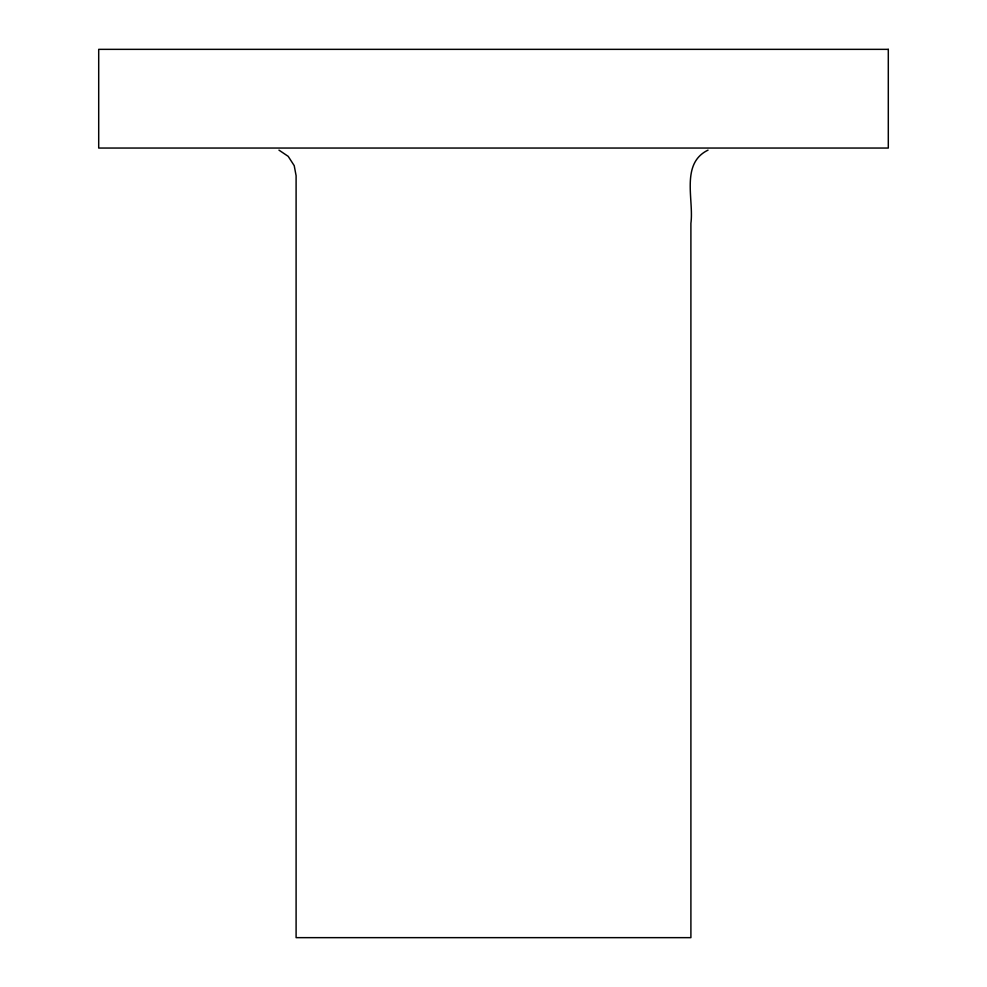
<?xml version="1.0" encoding="UTF-8"?>
<svg xmlns="http://www.w3.org/2000/svg" width="987" height="987" viewBox="0 0 987 987"><rect width="100%" height="100%" fill="white"/><g stroke="black" fill="none" stroke-linecap="round" stroke-linejoin="round"><path stroke-width="1.48" d="M708.037 150.123C680.351 163.447 694.058 199.707 690.9 223.309L690.9 937.65L296.1 937.65L296.1 175.686L294.212 165.643L288.204 156.353L278.963 150.123M888.3 49.35L98.7 49.35L98.7 148.05L888.3 148.05L888.3 49.35"/></g></svg>
